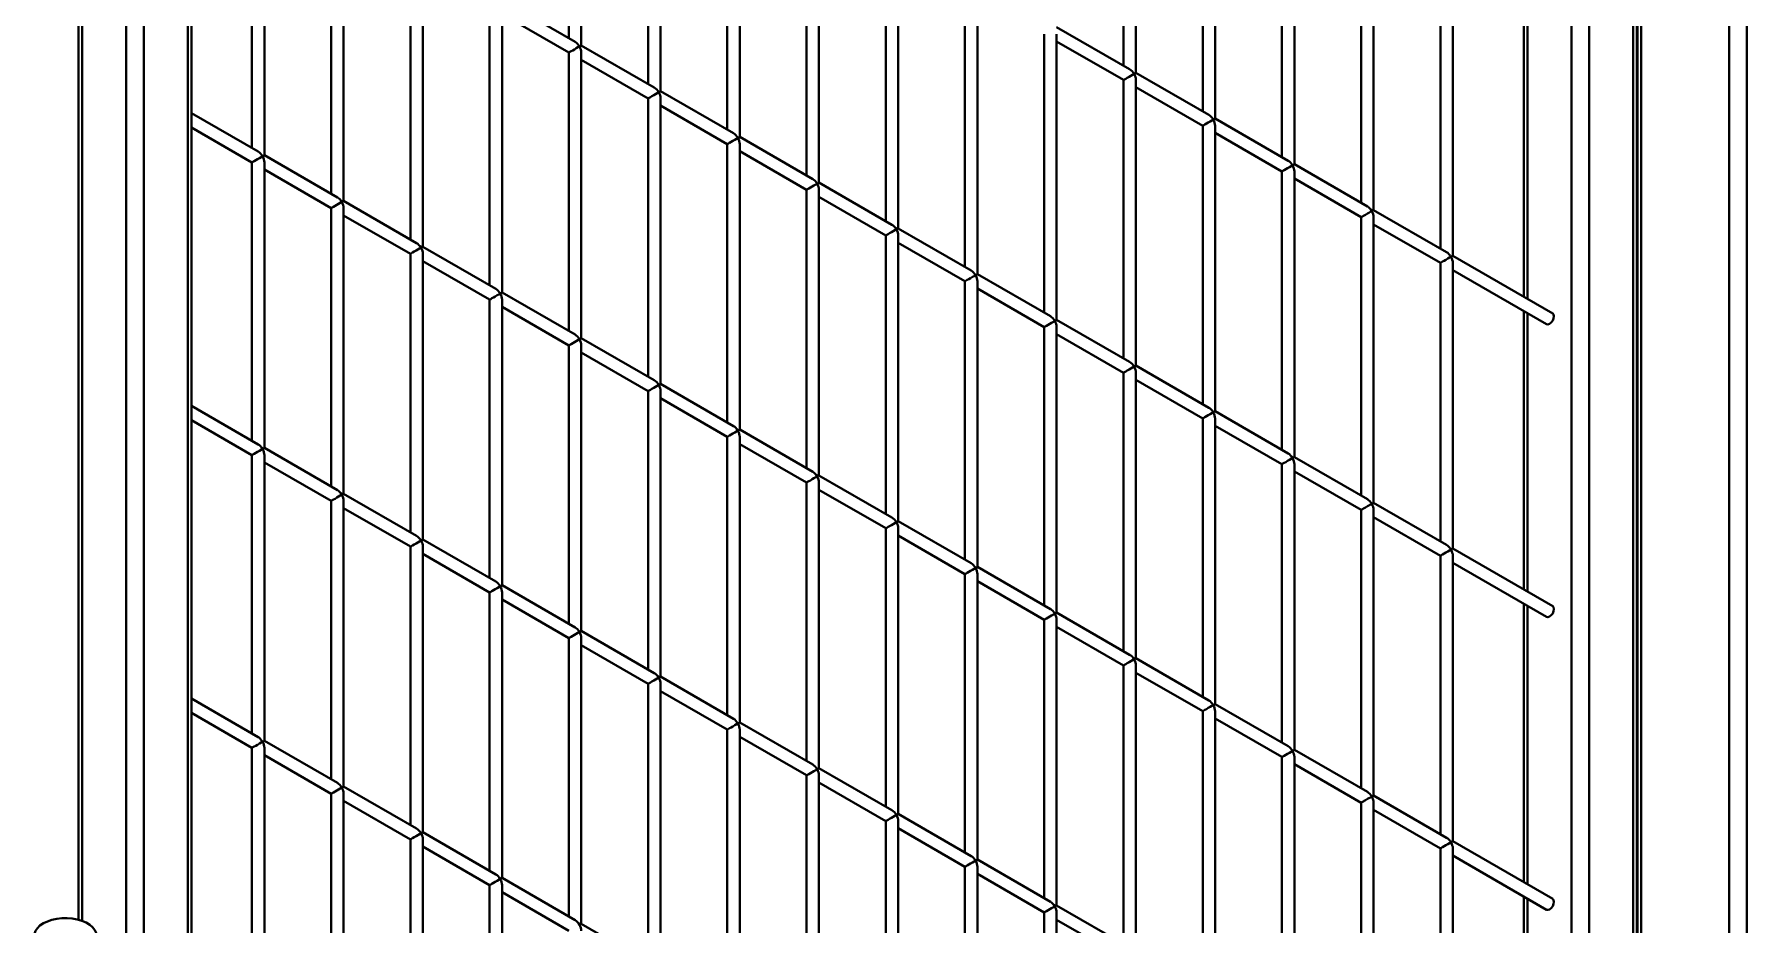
# Model space of a CAD drawing. Header units: millimetres. Extents: x 0 to 297, y 0 to 210.
# Drawn here: x 212.63 to 219.51, y 107.44 to 111.02 of the extents above; entities that cross this region are included whole.
import ezdxf

# ---------------------------------------------------------------- set-up
doc = ezdxf.new("R2010")
doc.units = ezdxf.units.MM
doc.layers.add('轮廓实线层', color=7, linetype='Continuous', lineweight=40)

msp = doc.modelspace()

# ---------------------------------------------------------------- linework, layer by layer
at = {"layer": '轮廓实线层', "color": 7, "linetype": 'Continuous', "lineweight": 40}
for p, q in [((213.0039, 105.8862), (213.0039, 120.584)), ((213.0746, 120.5432), (213.0746, 105.9271)), ((213.2513, 106.0292), (213.2513, 120.237)), ((213.266, 106.0376), (213.266, 120.1877)), ((212.8124, 119.3064), (212.8124, 107.4603)), ((219.0567, 102.4737), (219.0567, 117.0897)), ((219.0713, 102.4244), (219.0713, 117.0982)), ((218.8799, 116.9877), (218.8799, 102.7799)), ((219.0739, 115.4182), (219.0739, 103.8111)), ((214.782, 112.1185), (214.782, 111.0004)), ((214.832, 110.9716), (214.832, 112.1185)), ((217.0094, 112.0085), (217.0094, 110.8904)), ((217.0594, 110.8616), (217.0594, 112.0085)), ((215.1002, 111.9348), (215.1002, 110.8168)), ((215.1502, 110.7879), (215.1502, 111.9348)), ((217.3276, 111.8248), (217.3276, 110.7067)), ((217.3776, 110.6779), (217.3776, 111.8248)), ((215.4184, 111.7511), (215.4184, 110.6331)), ((215.4684, 110.6042), (215.4684, 111.7511)), ((213.5092, 111.6775), (213.5092, 110.5594)), ((213.5592, 110.5305), (213.5592, 111.6775)), ((217.6458, 111.6411), (217.6458, 110.523)), ((217.6958, 110.4942), (217.6958, 111.6411)), ((215.7366, 111.5675), (215.7366, 110.4494)), ((215.7866, 110.4205), (215.7866, 111.5675)), ((213.8274, 111.4938), (213.8274, 110.3757)), ((213.8774, 110.3468), (213.8774, 111.4938)), ((217.964, 111.4574), (217.964, 110.3393)), ((218.014, 110.3105), (218.014, 111.4574)), ((216.0548, 111.3838), (216.0548, 110.2657)), ((216.1048, 110.2368), (216.1048, 111.3838)), ((214.1456, 111.3101), (214.1456, 110.192)), ((214.1956, 110.1631), (214.1956, 111.3101)), ((218.2822, 111.2737), (218.2822, 110.1557)), ((218.3322, 110.1268), (218.3322, 111.2737)), ((214.807, 110.986), (214.5138, 111.1553)), ((216.373, 111.2001), (216.373, 110.082)), ((216.423, 110.0531), (216.423, 111.2001)), ((214.4638, 111.1264), (214.4638, 110.0083)), ((214.5138, 109.9795), (214.5138, 111.1264)), ((214.5138, 111.0975), (214.782, 110.9427)), ((218.6178, 111.08), (218.6178, 109.9619)), ((216.6912, 111.0164), (216.6912, 109.8983)), ((217.0344, 110.876), (216.7412, 111.0453)), ((216.7412, 109.8694), (216.7412, 111.0164)), ((214.782, 110.9427), (214.782, 109.8246)), ((215.1252, 110.8023), (214.832, 110.9716)), ((214.832, 109.7958), (214.832, 110.9427)), ((216.7412, 110.9875), (217.0094, 110.8327)), ((214.832, 110.9139), (215.1002, 110.759)), ((217.0094, 110.8327), (217.0094, 109.7146)), ((217.3526, 110.6923), (217.0594, 110.8616)), ((217.0594, 109.6857), (217.0594, 110.8327)), ((217.0594, 110.8038), (217.3276, 110.649)), ((215.1002, 110.759), (215.1002, 109.6409)), ((215.4434, 110.6186), (215.1502, 110.7879)), ((215.1502, 109.6121), (215.1502, 110.759)), ((213.5342, 110.545), (213.266, 110.6998)), ((215.1502, 110.7302), (215.4184, 110.5753)), ((217.6708, 110.5086), (217.3776, 110.6779)), ((213.266, 110.6421), (213.5092, 110.5017)), ((215.7616, 110.4349), (215.4684, 110.6042)), ((217.3276, 110.649), (217.3276, 109.5309)), ((217.3776, 109.502), (217.3776, 110.649)), ((217.3776, 110.6201), (217.6458, 110.4653)), ((213.8524, 110.3613), (213.5592, 110.5305)), ((215.4184, 110.5753), (215.4184, 109.4572)), ((215.4684, 109.4284), (215.4684, 110.5753)), ((215.4684, 110.5465), (215.7366, 110.3916)), ((213.5092, 110.5017), (213.5092, 109.3836)), ((213.5592, 109.3547), (213.5592, 110.5017)), ((213.5592, 110.4728), (213.8274, 110.318)), ((217.6458, 110.4653), (217.6458, 109.3472)), ((217.989, 110.3249), (217.6958, 110.4942)), ((217.6958, 109.3184), (217.6958, 110.4653)), ((215.7366, 110.3916), (215.7366, 109.2736)), ((216.0798, 110.2512), (215.7866, 110.4205)), ((215.7866, 109.2447), (215.7866, 110.3916)), ((217.6958, 110.4364), (217.964, 110.2816)), ((214.1706, 110.1776), (213.8774, 110.3468)), ((215.7866, 110.3628), (216.0548, 110.2079)), ((213.8274, 110.318), (213.8274, 109.1999)), ((213.8774, 109.171), (213.8774, 110.318)), ((213.8774, 110.2891), (214.1456, 110.1343)), ((217.964, 110.2816), (217.964, 109.1635)), ((218.3072, 110.1412), (218.014, 110.3105)), ((218.014, 109.1347), (218.014, 110.2816)), ((218.014, 110.2528), (218.2822, 110.0979)), ((216.0548, 110.2079), (216.0548, 109.0899)), ((216.398, 110.0676), (216.1048, 110.2368)), ((216.1048, 109.061), (216.1048, 110.2079)), ((214.1456, 110.1343), (214.1456, 109.0162)), ((214.4888, 109.9939), (214.1956, 110.1631)), ((214.1956, 108.9873), (214.1956, 110.1343)), ((216.1048, 110.1791), (216.373, 110.0243)), ((218.7333, 109.8952), (218.3322, 110.1268)), ((214.1956, 110.1054), (214.4638, 109.9506)), ((216.7162, 109.8839), (216.423, 110.0531)), ((218.2822, 110.0979), (218.2822, 108.9798)), ((218.3322, 108.951), (218.3322, 110.0979)), ((218.3322, 110.0691), (218.7083, 109.8519)), ((214.807, 109.8102), (214.5138, 109.9795)), ((216.373, 110.0243), (216.373, 108.9062)), ((216.423, 108.8773), (216.423, 110.0243)), ((216.423, 109.9954), (216.6912, 109.8406)), ((214.4638, 109.9506), (214.4638, 108.8325)), ((214.5138, 108.8036), (214.5138, 109.9506)), ((214.5138, 109.9217), (214.782, 109.7669)), ((216.6912, 109.8406), (216.6912, 108.7225)), ((217.0344, 109.7002), (216.7412, 109.8694)), ((216.7412, 108.6936), (216.7412, 109.8406)), ((218.6178, 109.9042), (218.6178, 108.7861)), ((215.1252, 109.6265), (214.832, 109.7958)), ((216.7412, 109.8117), (217.0094, 109.6569)), ((214.782, 109.7669), (214.782, 108.6488)), ((214.832, 108.6199), (214.832, 109.7669)), ((214.832, 109.738), (215.1002, 109.5832)), ((217.0094, 109.6569), (217.0094, 108.5388)), ((217.3526, 109.5165), (217.0594, 109.6857)), ((217.0594, 108.5099), (217.0594, 109.6569)), ((215.1002, 109.5832), (215.1002, 108.4651)), ((215.4434, 109.4428), (215.1502, 109.6121)), ((215.1502, 108.4363), (215.1502, 109.5832)), ((217.0594, 109.628), (217.3276, 109.4732)), ((213.5342, 109.3691), (213.266, 109.524)), ((215.1502, 109.5543), (215.4184, 109.3995)), ((217.6708, 109.3328), (217.3776, 109.502)), ((213.266, 109.4662), (213.5092, 109.3258)), ((215.7616, 109.2591), (215.4684, 109.4284)), ((217.3276, 109.4732), (217.3276, 108.3551)), ((217.3776, 108.3262), (217.3776, 109.4732)), ((217.3776, 109.4443), (217.6458, 109.2895)), ((215.4184, 109.3995), (215.4184, 108.2814)), ((215.4684, 108.2526), (215.4684, 109.3995)), ((215.4684, 109.3706), (215.7366, 109.2158)), ((213.5092, 109.3258), (213.5092, 108.2078)), ((213.8524, 109.1855), (213.5592, 109.3547)), ((213.5592, 108.1789), (213.5592, 109.3258)), ((213.5592, 109.297), (213.8274, 109.1422)), ((217.6458, 109.2895), (217.6458, 108.1714)), ((217.989, 109.1491), (217.6958, 109.3184)), ((217.6958, 108.1425), (217.6958, 109.2895)), ((216.0798, 109.0754), (215.7866, 109.2447)), ((217.6958, 109.2606), (217.964, 109.1058)), ((214.1706, 109.0018), (213.8774, 109.171)), ((215.7366, 109.2158), (215.7366, 108.0977)), ((215.7866, 108.0689), (215.7866, 109.2158)), ((215.7866, 109.187), (216.0548, 109.0321)), ((213.8274, 109.1422), (213.8274, 108.0241)), ((213.8774, 107.9952), (213.8774, 109.1422)), ((213.8774, 109.1133), (214.1456, 108.9585)), ((217.964, 109.1058), (217.964, 107.9877)), ((218.3072, 108.9654), (218.014, 109.1347)), ((218.014, 107.9588), (218.014, 109.1058)), ((216.0548, 109.0321), (216.0548, 107.914)), ((216.398, 108.8917), (216.1048, 109.061)), ((216.1048, 107.8852), (216.1048, 109.0321)), ((218.014, 109.0769), (218.2822, 108.9221)), ((214.1456, 108.9585), (214.1456, 107.8404)), ((214.4888, 108.8181), (214.1956, 108.9873)), ((214.1956, 107.8115), (214.1956, 108.9585)), ((216.1048, 109.0033), (216.373, 108.8484)), ((218.7333, 108.7194), (218.3322, 108.951)), ((214.1956, 108.9296), (214.4638, 108.7748)), ((216.7162, 108.708), (216.423, 108.8773)), ((218.2822, 108.9221), (218.2822, 107.804)), ((218.3322, 107.7752), (218.3322, 108.9221)), ((218.3322, 108.8932), (218.7083, 108.6761)), ((216.373, 108.8484), (216.373, 107.7304)), ((216.423, 107.7015), (216.423, 108.8484)), ((216.423, 108.8196), (216.6912, 108.6647)), ((214.4638, 108.7748), (214.4638, 107.6567)), ((214.807, 108.6344), (214.5138, 108.8036)), ((214.5138, 107.6278), (214.5138, 108.7748)), ((214.5138, 108.7459), (214.782, 108.5911)), ((217.0344, 108.5244), (216.7412, 108.6936)), ((218.6178, 108.7284), (218.6178, 107.6103)), ((215.1252, 108.4507), (214.832, 108.6199)), ((216.6912, 108.6647), (216.6912, 107.5467)), ((216.7412, 107.5178), (216.7412, 108.6647)), ((216.7412, 108.6359), (217.0094, 108.4811)), ((214.782, 108.5911), (214.782, 107.473)), ((214.832, 107.4441), (214.832, 108.5911)), ((214.832, 108.5622), (215.1002, 108.4074)), ((217.0094, 108.4811), (217.0094, 107.363)), ((217.3526, 108.3407), (217.0594, 108.5099)), ((217.0594, 107.3341), (217.0594, 108.4811)), ((215.1002, 108.4074), (215.1002, 107.2893)), ((215.4434, 108.267), (215.1502, 108.4363)), ((215.1502, 107.2604), (215.1502, 108.4074)), ((217.0594, 108.4522), (217.3276, 108.2974)), ((213.5342, 108.1933), (213.266, 108.3482)), ((215.1502, 108.3785), (215.4184, 108.2237)), ((213.266, 108.2904), (213.5092, 108.15)), ((217.3276, 108.2974), (217.3276, 107.1793)), ((217.6708, 108.157), (217.3776, 108.3262)), ((217.3776, 107.1504), (217.3776, 108.2974)), ((217.3776, 108.2685), (217.6458, 108.1137)), ((215.4184, 108.2237), (215.4184, 107.1056)), ((215.7616, 108.0833), (215.4684, 108.2526)), ((215.4684, 107.0767), (215.4684, 108.2237)), ((215.4684, 108.1948), (215.7366, 108.04)), ((213.5092, 108.15), (213.5092, 107.0319)), ((213.8524, 108.0096), (213.5592, 108.1789)), ((213.5592, 107.0031), (213.5592, 108.15)), ((213.5592, 108.1212), (213.8274, 107.9663)), ((217.989, 107.9733), (217.6958, 108.1425)), ((216.0798, 107.8996), (215.7866, 108.0689)), ((217.6458, 108.1137), (217.6458, 106.9956)), ((217.6958, 106.9667), (217.6958, 108.1137)), ((217.6958, 108.0848), (217.964, 107.93)), ((214.1706, 107.8259), (213.8774, 107.9952)), ((215.7366, 108.04), (215.7366, 106.9219)), ((215.7866, 106.8931), (215.7866, 108.04)), ((215.7866, 108.0111), (216.0548, 107.8563)), ((213.8274, 107.9663), (213.8274, 106.8482)), ((213.8774, 106.8194), (213.8774, 107.9663)), ((213.8774, 107.9375), (214.1456, 107.7826)), ((217.964, 107.93), (217.964, 106.8119)), ((218.3072, 107.7896), (218.014, 107.9588)), ((218.014, 106.783), (218.014, 107.93)), ((216.0548, 107.8563), (216.0548, 106.7382)), ((216.398, 107.7159), (216.1048, 107.8852)), ((216.1048, 106.7094), (216.1048, 107.8563)), ((218.014, 107.9011), (218.2822, 107.7463)), ((214.1456, 107.7826), (214.1456, 106.6646)), ((214.4888, 107.6423), (214.1956, 107.8115)), ((214.1956, 106.6357), (214.1956, 107.7826)), ((216.1048, 107.8274), (216.373, 107.6726)), ((214.1956, 107.7538), (214.4638, 107.5989)), ((218.2822, 107.7463), (218.2822, 106.6282)), ((218.7333, 107.5436), (218.3322, 107.7752)), ((218.3322, 106.5993), (218.3322, 107.7463)), ((218.3322, 107.7174), (218.7083, 107.5003)), ((216.373, 107.6726), (216.373, 106.5545)), ((216.7162, 107.5322), (216.423, 107.7015)), ((216.423, 106.5257), (216.423, 107.6726)), ((216.423, 107.6438), (216.6912, 107.4889)), ((214.4638, 107.5989), (214.4638, 106.4809)), ((214.807, 107.4586), (214.5138, 107.6278)), ((214.5138, 106.452), (214.5138, 107.5989)), ((214.5138, 107.5701), (214.782, 107.4153)), ((217.0344, 107.3485), (216.7412, 107.5178)), ((218.6178, 107.5525), (218.6178, 106.4344)), ((215.1252, 107.2749), (214.832, 107.4441)), ((216.6912, 107.4889), (216.6912, 106.3708)), ((216.7412, 106.342), (216.7412, 107.4889)), ((216.7412, 107.4601), (217.0094, 107.3052))]:
    msp.add_line(p, q, dxfattribs=at)
at = {"layer": '轮廓实线层', "color": 8, "linetype": 'Continuous', "lineweight": 40}
for p, q in [((212.8271, 119.2979), (212.8271, 107.4557)), ((219.4421, 101.7), (219.4421, 117.7859)), ((219.5128, 117.7859), (219.5128, 101.7)), ((218.8092, 102.8376), (218.8092, 116.9468)), ((219.0885, 115.4162), (219.0885, 103.8026)), ((218.6324, 111.0715), (218.6324, 109.9535)), ((218.6324, 109.8957), (218.6324, 108.7776)), ((218.6324, 108.7199), (218.6324, 107.6018)), ((218.6324, 107.5441), (218.6324, 106.426))]:
    msp.add_line(p, q, dxfattribs=at)
at = {"layer": '轮廓实线层', "color": 7, "linetype": 'Continuous', "lineweight": 40, "flags": 128}
for points in [[(218.0066, 110.3063), (218.0031, 110.3042), (217.9991, 110.3019), (217.9947, 110.2994), (217.9901, 110.2967), (217.9855, 110.2941), (217.981, 110.2915), (217.9768, 110.289), (217.973, 110.2868), (217.9697, 110.2849), (217.9671, 110.2834), (217.9653, 110.2824), (217.9642, 110.2818), (217.964, 110.2816)], [(218.7083, 109.8519), (218.7141, 109.8508), (218.7208, 109.8531)], [(218.7208, 109.8531), (218.7276, 109.8586), (218.7333, 109.8663), (218.7372, 109.8752), (218.7385, 109.8838), (218.7372, 109.8908), (218.7333, 109.8952), (218.7333, 109.8952)], [(218.0066, 109.1304), (218.0031, 109.1284), (217.9991, 109.1261), (217.9947, 109.1235), (217.9901, 109.1209), (217.9855, 109.1182), (217.981, 109.1156), (217.9768, 109.1132), (217.973, 109.111), (217.9697, 109.1091), (217.9671, 109.1076), (217.9653, 109.1065), (217.9642, 109.1059), (217.964, 109.1058)], [(218.7083, 108.6761), (218.7141, 108.675), (218.7208, 108.6773)], [(218.7208, 108.6773), (218.7276, 108.6828), (218.7333, 108.6905), (218.7372, 108.6994), (218.7385, 108.7079), (218.7372, 108.715), (218.7333, 108.7194), (218.7333, 108.7194)], [(218.0066, 107.9546), (218.0031, 107.9526), (217.9991, 107.9502), (217.9947, 107.9477), (217.9901, 107.9451), (217.9855, 107.9424), (217.981, 107.9398), (217.9768, 107.9374), (217.973, 107.9352), (217.9697, 107.9333), (217.9671, 107.9318), (217.9653, 107.9307), (217.9642, 107.9301), (217.964, 107.93)], [(218.7083, 107.5003), (218.7141, 107.4992), (218.7208, 107.5015)], [(218.7208, 107.5015), (218.7276, 107.507), (218.7333, 107.5147), (218.7372, 107.5235), (218.7385, 107.5321), (218.7372, 107.5392), (218.7333, 107.5436), (218.7333, 107.5436)], [(212.6349, 107.3948), (212.6357, 107.4029), (212.6398, 107.4148), (212.6473, 107.4261), (212.658, 107.4366), (212.6715, 107.4458), (212.6876, 107.4536), (212.7056, 107.4598), (212.7252, 107.4641), (212.7458, 107.4665), (212.7668, 107.4668), (212.7876, 107.4652), (212.8076, 107.4615), (212.8263, 107.456), (212.843, 107.4487), (212.8575, 107.4399), (212.8692, 107.4298), (212.8778, 107.4188), (212.8831, 107.4071), (212.8849, 107.395), (212.8849, 107.3948)]]:
    msp.add_lwpolyline(points, dxfattribs=at)
at = {"layer": '轮廓实线层', "color": 7, "linetype": 'Continuous', "lineweight": 40}
for centre, major_axis, ratio, start_param, end_param in [((214.807, 110.9571), (0.025, 0.0144), 0.00007, 3.141552, 5.497747), ((214.807, 110.9571), (-0.0177, 0.0306), 0.577335, 4.712348, 5.497828), ((214.807, 110.9571), (0.025, 0.0144), 0.00007, 5.497747, 6.283145), ((214.807, 110.9571), (-0.0177, 0.0306), 0.577335, 3.92695, 4.712348), ((217.0344, 110.8471), (-0.0177, 0.0306), 0.577335, 4.712348, 5.497828), ((217.0344, 110.8471), (0.025, 0.0144), 0.00007, 3.141552, 5.497747), ((217.0344, 110.8471), (0.025, 0.0144), 0.00007, 5.497747, 6.283145), ((217.0344, 110.8471), (-0.0177, 0.0306), 0.577335, 3.92695, 4.712348), ((215.1252, 110.7735), (0.025, 0.0144), 0.00007, 3.141552, 5.497747), ((215.1252, 110.7735), (-0.0177, 0.0306), 0.577335, 4.712348, 5.497828), ((215.1252, 110.7735), (0.025, 0.0144), 0.00007, 5.497747, 6.283145), ((215.1252, 110.7735), (-0.0177, 0.0306), 0.577335, 3.92695, 4.712348), ((217.3526, 110.6634), (0.025, 0.0144), 0.00007, 3.141552, 5.497747), ((217.3526, 110.6634), (-0.0177, 0.0306), 0.577335, 4.712348, 5.497828), ((217.3526, 110.6634), (0.025, 0.0144), 0.00007, 5.497747, 6.283145), ((217.3526, 110.6634), (-0.0177, 0.0306), 0.577335, 3.92695, 4.712348), ((215.4434, 110.5898), (0.025, 0.0144), 0.00007, 3.141552, 5.497747), ((215.4434, 110.5898), (-0.0177, 0.0306), 0.577335, 4.712348, 5.497828), ((215.4434, 110.5898), (0.025, 0.0144), 0.00007, 5.497747, 6.283145), ((215.4434, 110.5898), (-0.0177, 0.0306), 0.577335, 3.92695, 4.712348), ((213.5342, 110.5161), (-0.0177, 0.0306), 0.577335, 4.712348, 5.497828), ((213.5342, 110.5161), (0.025, 0.0144), 0.00007, 5.497747, 6.283145), ((213.5342, 110.5161), (0.025, 0.0144), 0.00007, 3.141552, 5.497747), ((213.5342, 110.5161), (-0.0177, 0.0306), 0.577335, 3.92695, 4.712348), ((217.6708, 110.4797), (0.025, 0.0144), 0.00007, 3.141552, 5.497747), ((217.6708, 110.4797), (-0.0177, 0.0306), 0.577335, 4.712348, 5.497828), ((217.6708, 110.4797), (0.025, 0.0144), 0.00007, 5.497747, 6.283145), ((217.6708, 110.4797), (-0.0177, 0.0306), 0.577335, 3.92695, 4.712348), ((215.7616, 110.4061), (0.025, 0.0144), 0.00007, 3.141552, 5.497747), ((215.7616, 110.4061), (-0.0177, 0.0306), 0.577335, 4.712348, 5.497828), ((215.7616, 110.4061), (0.025, 0.0144), 0.00007, 5.497747, 6.283145), ((215.7616, 110.4061), (-0.0177, 0.0306), 0.577335, 3.92695, 4.712348), ((213.8524, 110.3324), (0.025, 0.0144), 0.00007, 3.141552, 5.497747), ((213.8524, 110.3324), (-0.0177, 0.0306), 0.577335, 4.712348, 5.497828), ((213.8524, 110.3324), (0.025, 0.0144), 0.00007, 5.497747, 6.283145), ((213.8524, 110.3324), (-0.0177, 0.0306), 0.577335, 3.92695, 4.712348), ((217.989, 110.296), (-0.0177, 0.0306), 0.577335, 4.712348, 5.497828), ((217.989, 110.296), (0.025, 0.0144), 0.00007, 5.497747, 6.283145), ((217.989, 110.296), (-0.0177, 0.0306), 0.577335, 3.92695, 4.712348), ((216.0798, 110.2224), (0.025, 0.0144), 0.00007, 3.141552, 5.497747), ((216.0798, 110.2224), (-0.0177, 0.0306), 0.577335, 4.712348, 5.497828), ((216.0798, 110.2224), (0.025, 0.0144), 0.00007, 5.497747, 6.283145), ((216.0798, 110.2224), (-0.0177, 0.0306), 0.577335, 3.92695, 4.712348), ((214.1706, 110.1487), (0.025, 0.0144), 0.00007, 3.141552, 5.497747), ((214.1706, 110.1487), (-0.0177, 0.0306), 0.577335, 4.712348, 5.497828), ((214.1706, 110.1487), (0.025, 0.0144), 0.00007, 5.497747, 6.283145), ((214.1706, 110.1487), (-0.0177, 0.0306), 0.577335, 3.92695, 4.712348), ((218.3072, 110.1124), (0.025, 0.0144), 0.00007, 3.141552, 5.497747), ((218.3072, 110.1124), (-0.0177, 0.0306), 0.577335, 4.712348, 5.497828), ((218.3072, 110.1124), (0.025, 0.0144), 0.00007, 5.497747, 6.283145), ((218.3072, 110.1124), (-0.0177, 0.0306), 0.577335, 3.92695, 4.712348), ((216.398, 110.0387), (0.025, 0.0144), 0.00007, 3.141552, 5.497747), ((216.398, 110.0387), (-0.0177, 0.0306), 0.577335, 4.712348, 5.497828), ((216.398, 110.0387), (0.025, 0.0144), 0.00007, 5.497747, 6.283145), ((216.398, 110.0387), (-0.0177, 0.0306), 0.577335, 3.92695, 4.712348), ((214.4888, 109.965), (-0.0177, 0.0306), 0.577335, 4.712348, 5.497828), ((214.4888, 109.965), (0.025, 0.0144), 0.00007, 5.497747, 6.283145), ((214.4888, 109.965), (0.025, 0.0144), 0.00007, 3.141552, 5.497747), ((214.4888, 109.965), (-0.0177, 0.0306), 0.577335, 3.92695, 4.712348), ((216.7162, 109.855), (0.025, 0.0144), 0.00007, 3.141552, 5.497747), ((216.7162, 109.855), (-0.0177, 0.0306), 0.577335, 4.712348, 5.497828), ((216.7162, 109.855), (0.025, 0.0144), 0.00007, 5.497747, 6.283145), ((216.7162, 109.855), (-0.0177, 0.0306), 0.577335, 3.92695, 4.712348), ((214.807, 109.7813), (0.025, 0.0144), 0.00007, 3.141552, 5.497747), ((214.807, 109.7813), (-0.0177, 0.0306), 0.577335, 4.712348, 5.497828), ((214.807, 109.7813), (0.025, 0.0144), 0.00007, 5.497747, 6.283145), ((214.807, 109.7813), (-0.0177, 0.0306), 0.577335, 3.92695, 4.712348), ((217.0344, 109.6713), (0.025, 0.0144), 0.00007, 3.141552, 5.497747), ((217.0344, 109.6713), (-0.0177, 0.0306), 0.577335, 4.712348, 5.497828), ((217.0344, 109.6713), (0.025, 0.0144), 0.00007, 5.497747, 6.283145), ((217.0344, 109.6713), (-0.0177, 0.0306), 0.577335, 3.92695, 4.712348), ((215.1252, 109.5976), (0.025, 0.0144), 0.00007, 3.141552, 5.497747), ((215.1252, 109.5976), (-0.0177, 0.0306), 0.577335, 4.712348, 5.497828), ((215.1252, 109.5976), (0.025, 0.0144), 0.00007, 5.497747, 6.283145), ((215.1252, 109.5976), (-0.0177, 0.0306), 0.577335, 3.92695, 4.712348), ((217.3526, 109.4876), (0.025, 0.0144), 0.00007, 3.141552, 5.497747), ((217.3526, 109.4876), (-0.0177, 0.0306), 0.577335, 4.712348, 5.497828), ((217.3526, 109.4876), (0.025, 0.0144), 0.00007, 5.497747, 6.283145), ((217.3526, 109.4876), (-0.0177, 0.0306), 0.577335, 3.92695, 4.712348), ((215.4434, 109.4139), (-0.0177, 0.0306), 0.577335, 4.712348, 5.497828), ((215.4434, 109.4139), (0.025, 0.0144), 0.00007, 5.497747, 6.283145), ((213.5342, 109.3403), (-0.0177, 0.0306), 0.577335, 4.712348, 5.497828), ((215.4434, 109.4139), (0.025, 0.0144), 0.00007, 3.141552, 5.497747), ((215.4434, 109.4139), (-0.0177, 0.0306), 0.577335, 3.92695, 4.712348), ((213.5342, 109.3403), (0.025, 0.0144), 0.00007, 3.141552, 5.497747), ((213.5342, 109.3403), (0.025, 0.0144), 0.00007, 5.497747, 6.283145), ((213.5342, 109.3403), (-0.0177, 0.0306), 0.577335, 3.92695, 4.712348), ((217.6708, 109.3039), (0.025, 0.0144), 0.00007, 3.141552, 5.497747), ((217.6708, 109.3039), (-0.0177, 0.0306), 0.577335, 4.712348, 5.497828), ((217.6708, 109.3039), (0.025, 0.0144), 0.00007, 5.497747, 6.283145), ((217.6708, 109.3039), (-0.0177, 0.0306), 0.577335, 3.92695, 4.712348), ((215.7616, 109.2303), (0.025, 0.0144), 0.00007, 3.141552, 5.497747), ((215.7616, 109.2303), (-0.0177, 0.0306), 0.577335, 4.712348, 5.497828), ((215.7616, 109.2303), (0.025, 0.0144), 0.00007, 5.497747, 6.283145), ((215.7616, 109.2303), (-0.0177, 0.0306), 0.577335, 3.92695, 4.712348), ((213.8524, 109.1566), (0.025, 0.0144), 0.00007, 3.141552, 5.497747), ((213.8524, 109.1566), (-0.0177, 0.0306), 0.577335, 4.712348, 5.497828), ((213.8524, 109.1566), (0.025, 0.0144), 0.00007, 5.497747, 6.283145), ((213.8524, 109.1566), (-0.0177, 0.0306), 0.577335, 3.92695, 4.712348), ((217.989, 109.1202), (-0.0177, 0.0306), 0.577335, 4.712348, 5.497828), ((217.989, 109.1202), (0.025, 0.0144), 0.00007, 5.497747, 6.283145), ((217.989, 109.1202), (-0.0177, 0.0306), 0.577335, 3.92695, 4.712348), ((216.0798, 109.0466), (0.025, 0.0144), 0.00007, 3.141552, 5.497747), ((216.0798, 109.0466), (-0.0177, 0.0306), 0.577335, 4.712348, 5.497828), ((216.0798, 109.0466), (0.025, 0.0144), 0.00007, 5.497747, 6.283145), ((216.0798, 109.0466), (-0.0177, 0.0306), 0.577335, 3.92695, 4.712348), ((214.1706, 108.9729), (0.025, 0.0144), 0.00007, 3.141552, 5.497747), ((214.1706, 108.9729), (-0.0177, 0.0306), 0.577335, 4.712348, 5.497828), ((214.1706, 108.9729), (0.025, 0.0144), 0.00007, 5.497747, 6.283145), ((214.1706, 108.9729), (-0.0177, 0.0306), 0.577335, 3.92695, 4.712348), ((218.3072, 108.9365), (0.025, 0.0144), 0.00007, 3.141552, 5.497747), ((218.3072, 108.9365), (-0.0177, 0.0306), 0.577335, 4.712348, 5.497828), ((218.3072, 108.9365), (0.025, 0.0144), 0.00007, 5.497747, 6.283145), ((218.3072, 108.9365), (-0.0177, 0.0306), 0.577335, 3.92695, 4.712348), ((216.398, 108.8629), (-0.0177, 0.0306), 0.577335, 4.712348, 5.497828), ((216.398, 108.8629), (0.025, 0.0144), 0.00007, 5.497747, 6.283145), ((214.4888, 108.7892), (-0.0177, 0.0306), 0.577335, 4.712348, 5.497828), ((216.398, 108.8629), (0.025, 0.0144), 0.00007, 3.141552, 5.497747), ((216.398, 108.8629), (-0.0177, 0.0306), 0.577335, 3.92695, 4.712348), ((214.4888, 108.7892), (0.025, 0.0144), 0.00007, 3.141552, 5.497747), ((214.4888, 108.7892), (0.025, 0.0144), 0.00007, 5.497747, 6.283145), ((214.4888, 108.7892), (-0.0177, 0.0306), 0.577335, 3.92695, 4.712348), ((216.7162, 108.6792), (0.025, 0.0144), 0.00007, 3.141552, 5.497747), ((216.7162, 108.6792), (-0.0177, 0.0306), 0.577335, 4.712348, 5.497828), ((216.7162, 108.6792), (0.025, 0.0144), 0.00007, 5.497747, 6.283145), ((216.7162, 108.6792), (-0.0177, 0.0306), 0.577335, 3.92695, 4.712348), ((214.807, 108.6055), (0.025, 0.0144), 0.00007, 3.141552, 5.497747), ((214.807, 108.6055), (-0.0177, 0.0306), 0.577335, 4.712348, 5.497828), ((214.807, 108.6055), (0.025, 0.0144), 0.00007, 5.497747, 6.283145), ((214.807, 108.6055), (-0.0177, 0.0306), 0.577335, 3.92695, 4.712348), ((217.0344, 108.4955), (0.025, 0.0144), 0.00007, 3.141552, 5.497747), ((217.0344, 108.4955), (-0.0177, 0.0306), 0.577335, 4.712348, 5.497828), ((217.0344, 108.4955), (0.025, 0.0144), 0.00007, 5.497747, 6.283145), ((217.0344, 108.4955), (-0.0177, 0.0306), 0.577335, 3.92695, 4.712348), ((215.1252, 108.4218), (0.025, 0.0144), 0.00007, 3.141552, 5.497747), ((215.1252, 108.4218), (-0.0177, 0.0306), 0.577335, 4.712348, 5.497828), ((215.1252, 108.4218), (0.025, 0.0144), 0.00007, 5.497747, 6.283145), ((215.1252, 108.4218), (-0.0177, 0.0306), 0.577335, 3.92695, 4.712348), ((217.3526, 108.3118), (-0.0177, 0.0306), 0.577335, 4.712348, 5.497828), ((215.4434, 108.2381), (-0.0177, 0.0306), 0.577335, 4.712348, 5.497828), ((217.3526, 108.3118), (0.025, 0.0144), 0.00007, 3.141552, 5.497747), ((217.3526, 108.3118), (0.025, 0.0144), 0.00007, 5.497747, 6.283145), ((217.3526, 108.3118), (-0.0177, 0.0306), 0.577335, 3.92695, 4.712348), ((213.5342, 108.1645), (-0.0177, 0.0306), 0.577335, 4.712348, 5.497828), ((215.4434, 108.2381), (0.025, 0.0144), 0.00007, 3.141552, 5.497747), ((215.4434, 108.2381), (0.025, 0.0144), 0.00007, 5.497747, 6.283145), ((215.4434, 108.2381), (-0.0177, 0.0306), 0.577335, 3.92695, 4.712348), ((213.5342, 108.1645), (0.025, 0.0144), 0.00007, 3.141552, 5.497747), ((213.5342, 108.1645), (0.025, 0.0144), 0.00007, 5.497747, 6.283145), ((213.5342, 108.1645), (-0.0177, 0.0306), 0.577335, 3.92695, 4.712348), ((217.6708, 108.1281), (0.025, 0.0144), 0.00007, 3.141552, 5.497747), ((217.6708, 108.1281), (-0.0177, 0.0306), 0.577335, 4.712348, 5.497828), ((217.6708, 108.1281), (0.025, 0.0144), 0.00007, 5.497747, 6.283145), ((217.6708, 108.1281), (-0.0177, 0.0306), 0.577335, 3.92695, 4.712348), ((215.7616, 108.0544), (0.025, 0.0144), 0.00007, 3.141552, 5.497747), ((215.7616, 108.0544), (-0.0177, 0.0306), 0.577335, 4.712348, 5.497828), ((215.7616, 108.0544), (0.025, 0.0144), 0.00007, 5.497747, 6.283145), ((215.7616, 108.0544), (-0.0177, 0.0306), 0.577335, 3.92695, 4.712348), ((213.8524, 107.9808), (0.025, 0.0144), 0.00007, 3.141552, 5.497747), ((213.8524, 107.9808), (-0.0177, 0.0306), 0.577335, 4.712348, 5.497828), ((213.8524, 107.9808), (0.025, 0.0144), 0.00007, 5.497747, 6.283145), ((213.8524, 107.9808), (-0.0177, 0.0306), 0.577335, 3.92695, 4.712348), ((217.989, 107.9444), (-0.0177, 0.0306), 0.577335, 4.712348, 5.497828), ((217.989, 107.9444), (0.025, 0.0144), 0.00007, 5.497747, 6.283145), ((217.989, 107.9444), (-0.0177, 0.0306), 0.577335, 3.92695, 4.712348), ((216.0798, 107.8707), (0.025, 0.0144), 0.00007, 3.141552, 5.497747), ((216.0798, 107.8707), (-0.0177, 0.0306), 0.577335, 4.712348, 5.497828), ((216.0798, 107.8707), (0.025, 0.0144), 0.00007, 5.497747, 6.283145), ((216.0798, 107.8707), (-0.0177, 0.0306), 0.577335, 3.92695, 4.712348), ((214.1706, 107.7971), (0.025, 0.0144), 0.00007, 3.141552, 5.497747), ((214.1706, 107.7971), (-0.0177, 0.0306), 0.577335, 4.712348, 5.497828), ((214.1706, 107.7971), (0.025, 0.0144), 0.00007, 5.497747, 6.283145), ((214.1706, 107.7971), (-0.0177, 0.0306), 0.577335, 3.92695, 4.712348), ((218.3072, 107.7607), (-0.0177, 0.0306), 0.577335, 4.712348, 5.497828), ((216.398, 107.6871), (-0.0177, 0.0306), 0.577335, 4.712348, 5.497828), ((218.3072, 107.7607), (0.025, 0.0144), 0.00007, 3.141552, 5.497747), ((218.3072, 107.7607), (0.025, 0.0144), 0.00007, 5.497747, 6.283145), ((218.3072, 107.7607), (-0.0177, 0.0306), 0.577335, 3.92695, 4.712348), ((214.4888, 107.6134), (-0.0177, 0.0306), 0.577335, 4.712348, 5.497828), ((216.398, 107.6871), (0.025, 0.0144), 0.00007, 3.141552, 5.497747), ((216.398, 107.6871), (0.025, 0.0144), 0.00007, 5.497747, 6.283145), ((216.398, 107.6871), (-0.0177, 0.0306), 0.577335, 3.92695, 4.712348), ((214.4888, 107.6134), (0.025, 0.0144), 0.00007, 3.141552, 5.497747), ((214.4888, 107.6134), (0.025, 0.0144), 0.00007, 5.497747, 6.283145), ((214.4888, 107.6134), (-0.0177, 0.0306), 0.577335, 3.92695, 4.712348), ((216.7162, 107.5034), (0.025, 0.0144), 0.00007, 3.141552, 5.497747), ((216.7162, 107.5034), (-0.0177, 0.0306), 0.577335, 4.712348, 5.497828), ((216.7162, 107.5034), (0.025, 0.0144), 0.00007, 5.497747, 6.283145), ((216.7162, 107.5034), (-0.0177, 0.0306), 0.577335, 3.92695, 4.712348), ((214.807, 107.4297), (-0.0177, 0.0306), 0.577335, 4.712348, 5.497828), ((214.807, 107.4297), (0.025, 0.0144), 0.00007, 5.497747, 6.283145), ((214.807, 107.4297), (-0.0177, 0.0306), 0.577335, 3.92695, 4.712348)]:
    msp.add_ellipse(centre, major_axis=major_axis, ratio=ratio, start_param=start_param, end_param=end_param, dxfattribs=at)

doc.saveas('drawing.dxf')
